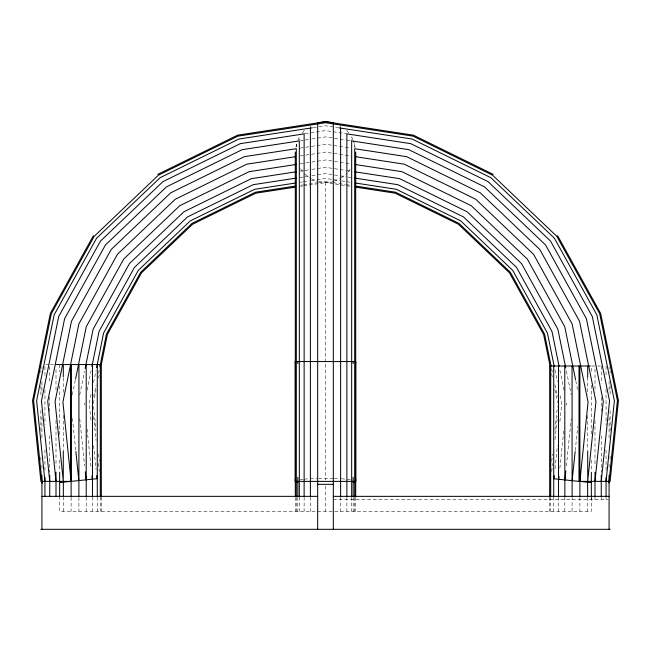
<?xml version="1.0" encoding="UTF-8"?>
<svg xmlns="http://www.w3.org/2000/svg" width="651" height="651" viewBox="0 0 651 651"><rect width="100%" height="100%" fill="white"/><g stroke="black" fill="none" stroke-linecap="round" stroke-linejoin="round"><path stroke-width="0.49" stroke-dasharray="3.25 2.44" d="M63.293 511.336L63.326 497.25M572.066 511.336L572.099 497.486M564.783 511.336L564.848 497.152M551.755 461.193L552.487 454.113M554.994 429.839L557.394 406.574M551.722 471.487L552.544 463.488M555.026 439.49L557.402 416.485M555.026 468.736L557.411 445.593M559.909 421.449L561.772 403.343L559.958 394.433M559.876 468.256L563.912 429.164M566.394 405.109L566.606 403.099M566.378 465.904L571.236 418.821M575.248 450.582L577.73 426.503M295.928 147.175L297.068 142.39M72.367 394.661L75.345 380.094M79.715 394.945L84.532 371.42M87.039 390.25L91.091 370.484M93.663 396.679L96.079 384.993M98.488 373.316L99.294 369.426M93.296 403.539L96.104 389.9M98.513 378.198L99.318 374.301M91.083 394.392L89.228 403.343L91.091 421.425M93.565 382.454L96.039 370.525M297.824 140.559L299.33 136.889L299.33 139.9M302.333 132.959L304.131 130.591L304.131 133.87M348.065 172.027L350.466 168.878M341.393 177.829L346.869 173.597M334.232 181.092L340.611 178.431M313.221 127.645L325.5 125.765L337.779 127.645M305.107 133.724L325.5 130.591L346.869 133.87M300.298 140.754L304.18 140.16M305.148 140.014L310.958 139.119M311.935 138.972L325.5 136.889L339.065 138.972M300.201 148.102L325.5 144.229L350.799 148.102M300.16 155.98L325.5 152.098L350.84 155.98M300.201 163.849L310.909 162.205M311.878 162.058L325.5 159.967L339.122 162.058M300.298 171.164L304.18 170.57M305.148 170.424L310.958 169.529M311.935 169.382L325.5 167.299L339.065 169.382M300.135 177.487L303.138 177.031M305.107 176.722L310.934 175.835M311.902 175.68L325.5 173.597L339.098 175.68M300.428 182.272L302.422 181.971M303.423 181.816L309.396 180.897M311.333 180.604L325.5 178.431L339.667 180.604M300.64 185.283L302.642 184.974M303.643 184.819L316.679 182.825M318.656 182.516L325.5 181.466L332.344 182.516M300.624 186.316L302.609 186.015M303.61 185.861L333.32 181.466M300.29 479.681L303.171 479.299M304.131 479.169L309.494 478.754M310.389 478.68L317.68 478.371M318.656 478.355L333.32 478.371M45.904 364.56L49.745 364.56M50.64 364.56L53.325 364.56M594.998 366.008L591.352 366.008L591.352 372.079M597.675 366.008L600.36 366.008M333.32 499.358L608.115 499.358M334.232 478.412L340.611 478.68M341.506 478.754L351.67 479.811M318.656 181.596L345.404 185.559M340.042 139.119L345.852 140.014M346.82 140.16L350.702 140.754M340.091 162.205L350.799 163.849M340.042 169.529L345.852 170.424M346.82 170.57L350.702 171.164M340.066 175.835L345.893 176.722M347.862 177.031L350.865 177.487M341.604 180.897L345.591 181.507M346.584 181.662L350.572 182.272M333.32 182.671L345.347 184.51M346.348 184.664L350.36 185.283M346.397 185.706L350.376 186.316M311.3 178.813L317.68 181.466M304.912 174.199L310.389 178.431M348.667 132.959L346.869 130.591L346.869 132.234M300.534 168.878L304.131 173.597M352.801 139.639L351.67 136.889L351.67 140.901M353.176 140.559L354.689 144.229L355.072 147.175M575.793 380.77L577.803 390.616M566.394 370.98L571.269 394.84M559.893 370.24L563.961 390.161M554.904 369.695L557.329 381.567M551.657 368.808L552.471 372.771M554.896 384.668L557.329 396.557M551.666 373.951L552.471 377.897M554.888 389.729L557.508 402.554M93.606 406.574L96.006 429.798M98.504 454.032L99.237 461.103M93.598 416.469L96.071 440.434M98.439 463.398L99.269 471.381M93.581 445.528L96.071 469.64M84.394 403.099L84.606 405.101M87.088 429.123L91.116 468.159M79.756 418.796L84.614 465.807M72.44 418.455L75.744 450.508M591.336 497.388L591.352 499.358M587.666 497.307L587.707 511.336M78.893 497.437L78.934 511.336M610.109 371.07L610.109 373.096M610.109 385.237L610.109 396.369M610.109 410.537L610.109 431.792M610.109 456.082L610.109 460.127M609.076 367.018L609.076 369.044M609.076 381.193L609.076 392.325M609.076 417.625L609.076 439.889M609.076 464.171L609.076 468.224M606.057 366.008L606.057 377.141M606.057 389.282L606.057 424.704M606.057 450.004L606.057 470.25M606.057 497.356L606.057 499.358M601.255 366.008L601.255 383.211M601.255 397.379L601.255 411.546M601.255 435.836L601.255 472.268M601.255 497.356L601.255 499.358M594.998 369.044L594.998 392.325M594.998 420.66L594.998 466.197M594.998 497.356L594.998 499.358M591.352 385.237L591.352 435.836M591.352 460.127L591.352 471.259M591.352 497.356L591.352 511.336L59.648 511.336L59.648 497.356M587.707 377.141L587.707 394.343M587.707 415.598L587.707 450.004M579.886 497.356L579.886 511.336M558.525 497.112L558.525 511.336M553.716 497.112L553.716 511.336M550.697 497.112L550.697 511.336M549.672 497.112L549.672 511.336M355.715 497.356L355.715 511.336M354.689 144.229L354.689 148.705M354.689 497.25L354.689 511.336M353.176 497.356L353.176 511.336M351.67 497.12L351.67 511.336M346.869 497.161L346.869 511.336M340.611 125.765L340.611 128.076M340.611 497.104L340.611 511.336M325.5 182.508L325.5 362.208M325.5 364.194L325.5 479.877M325.5 485.963L325.5 511.336M310.389 125.765L310.389 128.076M310.389 497.104L310.389 511.336M304.131 497.161L304.131 511.336M299.33 497.12L299.33 511.336M297.824 497.356L297.824 511.336M296.311 144.229L296.311 146.914M296.311 497.25L296.311 511.336M295.285 497.356L295.285 511.336M101.328 497.169L101.328 511.336M100.303 497.169L100.303 511.336M97.284 497.169L97.284 511.336M92.475 497.169L92.475 511.336M86.217 497.169L86.217 511.336M71.114 497.356L71.114 511.336M63.293 377.767L63.293 395.035M63.293 415.346L63.293 449.89M59.648 364.56L59.648 371.672M59.648 385.888L59.648 435.665M59.648 460.045L59.648 471.218M56.002 369.638L56.002 391.983M56.002 420.432L56.002 466.14M49.745 366.586L49.745 382.845M49.745 397.061L49.745 411.286M49.745 435.665L49.745 472.235M44.943 366.586L44.943 376.75M44.943 389.957L44.943 424.493M44.943 449.89L44.943 470.201M41.924 366.586L41.924 368.621M41.924 381.828L41.924 391.983M41.924 417.381L41.924 439.726M41.924 465.123L41.924 469.192M40.891 370.655L40.891 372.681M40.891 385.888L40.891 396.052M40.891 410.268L40.891 431.605M40.891 457.002L40.891 461.063"/><path stroke-width="0.98" d="M78.893 496.444L78.934 364.56L101.328 364.56L107.391 334.492L141.536 272.842L192.582 224.245L255.843 193.184L295.644 187.081M353.176 482.521L355.682 481.382L355.682 361.549L295.285 361.549L295.318 481.382L297.824 482.521M63.334 496.241L63.367 482.155M572.107 496.501L572.066 366.008L590.441 366.008M564.856 496.135L564.783 366.008M295.302 478.876L295.285 481.382L355.715 481.382L355.698 478.876M59.648 496.355L59.648 472.235M355.698 363.201L355.715 361.932M554.294 475.775L553.985 478.794L579.008 481.382L610.109 481.382L618.45 400.544L600.661 313.432L557.59 235.654M558.737 479.291L559.046 476.28M564.93 479.925L565.857 470.909M572.139 480.674L575.142 451.582M591.352 496.355L591.352 472.268M594.998 481.382L603.265 401.293L586.396 318.697L545.554 244.947L484.499 186.829L408.828 149.665L351.67 140.901L351.67 496.355M601.255 481.382L609.556 400.983L592.304 316.516L550.543 241.098L488.095 181.662L410.716 143.659L346.869 133.87L346.869 496.355M606.057 481.382L614.381 400.747L596.837 314.84L554.367 238.144L490.862 177.69L412.164 139.054L338.723 127.791M608.921 482.912L617.417 400.593L599.693 313.79L556.768 236.289L492.595 175.2L413.076 136.149L325.5 122.722L237.924 136.149L158.405 175.2L94.232 236.289L51.307 313.79L33.583 400.593L42.128 483.351M96.657 367.538L103.574 333.084L138.313 270.344L190.255 220.909L254.622 189.303L295.456 183.037M99.896 366.505L106.422 334.134L140.714 272.208L191.988 223.399L255.526 192.2L295.627 186.048M75.54 379.126L86.249 326.688L123.698 259.057L179.692 205.757L249.089 171.685L296.311 164.443M85.135 368.474L93.134 329.227L129.5 263.541L183.891 211.778L251.286 178.683L296.327 171.774M91.905 366.529L99.042 331.408L134.488 267.39L187.488 216.938L253.174 184.689L296.14 178.097M93.41 235.654L50.339 313.432L32.55 400.544L40.891 481.382L71.114 481.382L96.999 478.68L96.69 475.669M157.811 174.354L237.615 135.164L325.5 121.688L333.32 122.722L333.32 529.312M312.277 127.791L238.836 139.054L160.138 177.69L96.633 238.144L54.163 314.84L36.619 400.747L44.943 481.382M295.285 156.728L246.729 164.174L175.192 199.304L117.473 254.248L78.869 323.962L62.919 402.041L71.114 481.382M59.762 482.521L70.853 481.382L70.853 364.56L56.002 364.56M333.32 484.336L317.68 484.336M70.853 364.56L78.934 364.56M572.066 366.008L549.672 366.008L549.672 496.095M41.924 496.355L317.68 496.355M333.32 496.355L609.076 496.355M40.891 529.312L610.109 529.312M355.715 156.728L404.271 164.174L475.808 199.304L533.527 254.248L572.131 323.962L588.081 402.041L579.886 481.382L591.222 482.643M354.689 164.443L401.911 171.685L471.308 205.757L527.302 259.057L564.751 326.688L575.59 379.785M354.673 171.774L399.714 178.683L467.109 211.778L521.5 263.541L557.866 329.227L565.784 367.994M354.86 178.097L397.826 184.689L463.512 216.938L516.512 267.39L551.958 331.408L559.079 366.261M355.544 183.037L396.378 189.303L460.745 220.909L512.687 270.344L547.426 333.084L554.302 366.725M355.373 186.048L395.474 192.2L459.012 223.399L510.286 272.208L544.578 334.134L551.055 365.838M355.356 187.081L395.157 193.184L458.418 224.245L509.464 272.842L543.609 334.492L550.054 366.057M493.189 174.354L413.385 135.164L325.5 121.688L317.68 122.722L317.68 529.312M91.937 476.166L92.247 479.169M85.232 471.804L86.054 479.811M75.85 451.509L78.844 480.552M56.002 481.382L47.735 401.293L64.604 318.697L105.446 244.947L166.501 186.829L242.172 149.665L299.33 140.901L299.33 496.355M49.745 481.382L41.444 400.983L58.696 316.516L100.457 241.098L162.905 181.662L240.284 143.659L304.131 133.87L304.131 496.355M295.285 361.932L295.302 363.201M587.617 482.269L587.658 496.298M609.076 475.303L609.076 529.312M606.057 477.329L606.057 496.355M601.255 475.303L601.255 496.355M594.998 472.268L594.998 496.355M587.707 366.008L587.707 377.141M587.707 451.021L587.707 481.382L595.942 401.651L579.52 321.236L539.752 249.431L480.308 192.842L406.631 156.663L354.689 148.705L354.689 496.241M579.886 366.008L579.886 496.355M579.008 366.008L579.008 481.382M558.525 366.008L558.525 496.095M553.716 366.008L553.716 496.095M550.697 366.008L550.697 496.095M355.715 152.098L355.715 496.355M353.176 361.549L353.176 363.575M353.176 477.313L353.176 496.355M340.611 128.076L340.611 496.355M310.389 128.076L310.389 496.355M297.824 361.549L297.824 363.575M297.824 477.313L297.824 496.355M296.311 496.241L296.311 148.705L244.369 156.663L170.692 192.842L111.248 249.431L71.48 321.236L55.058 401.651L63.293 481.382L63.293 450.907M295.285 152.098L295.285 496.355M101.328 364.56L101.328 496.152M100.303 364.56L100.303 496.152M97.284 364.56L97.284 496.152M92.475 364.56L92.475 496.152M86.217 364.56L86.217 496.152M71.114 364.56L71.114 496.355M63.293 364.56L63.293 376.75M56.002 472.235L56.002 496.355M49.745 475.287L49.745 496.355M44.943 477.313L44.943 496.355M41.924 475.287L41.924 529.312"/></g></svg>
